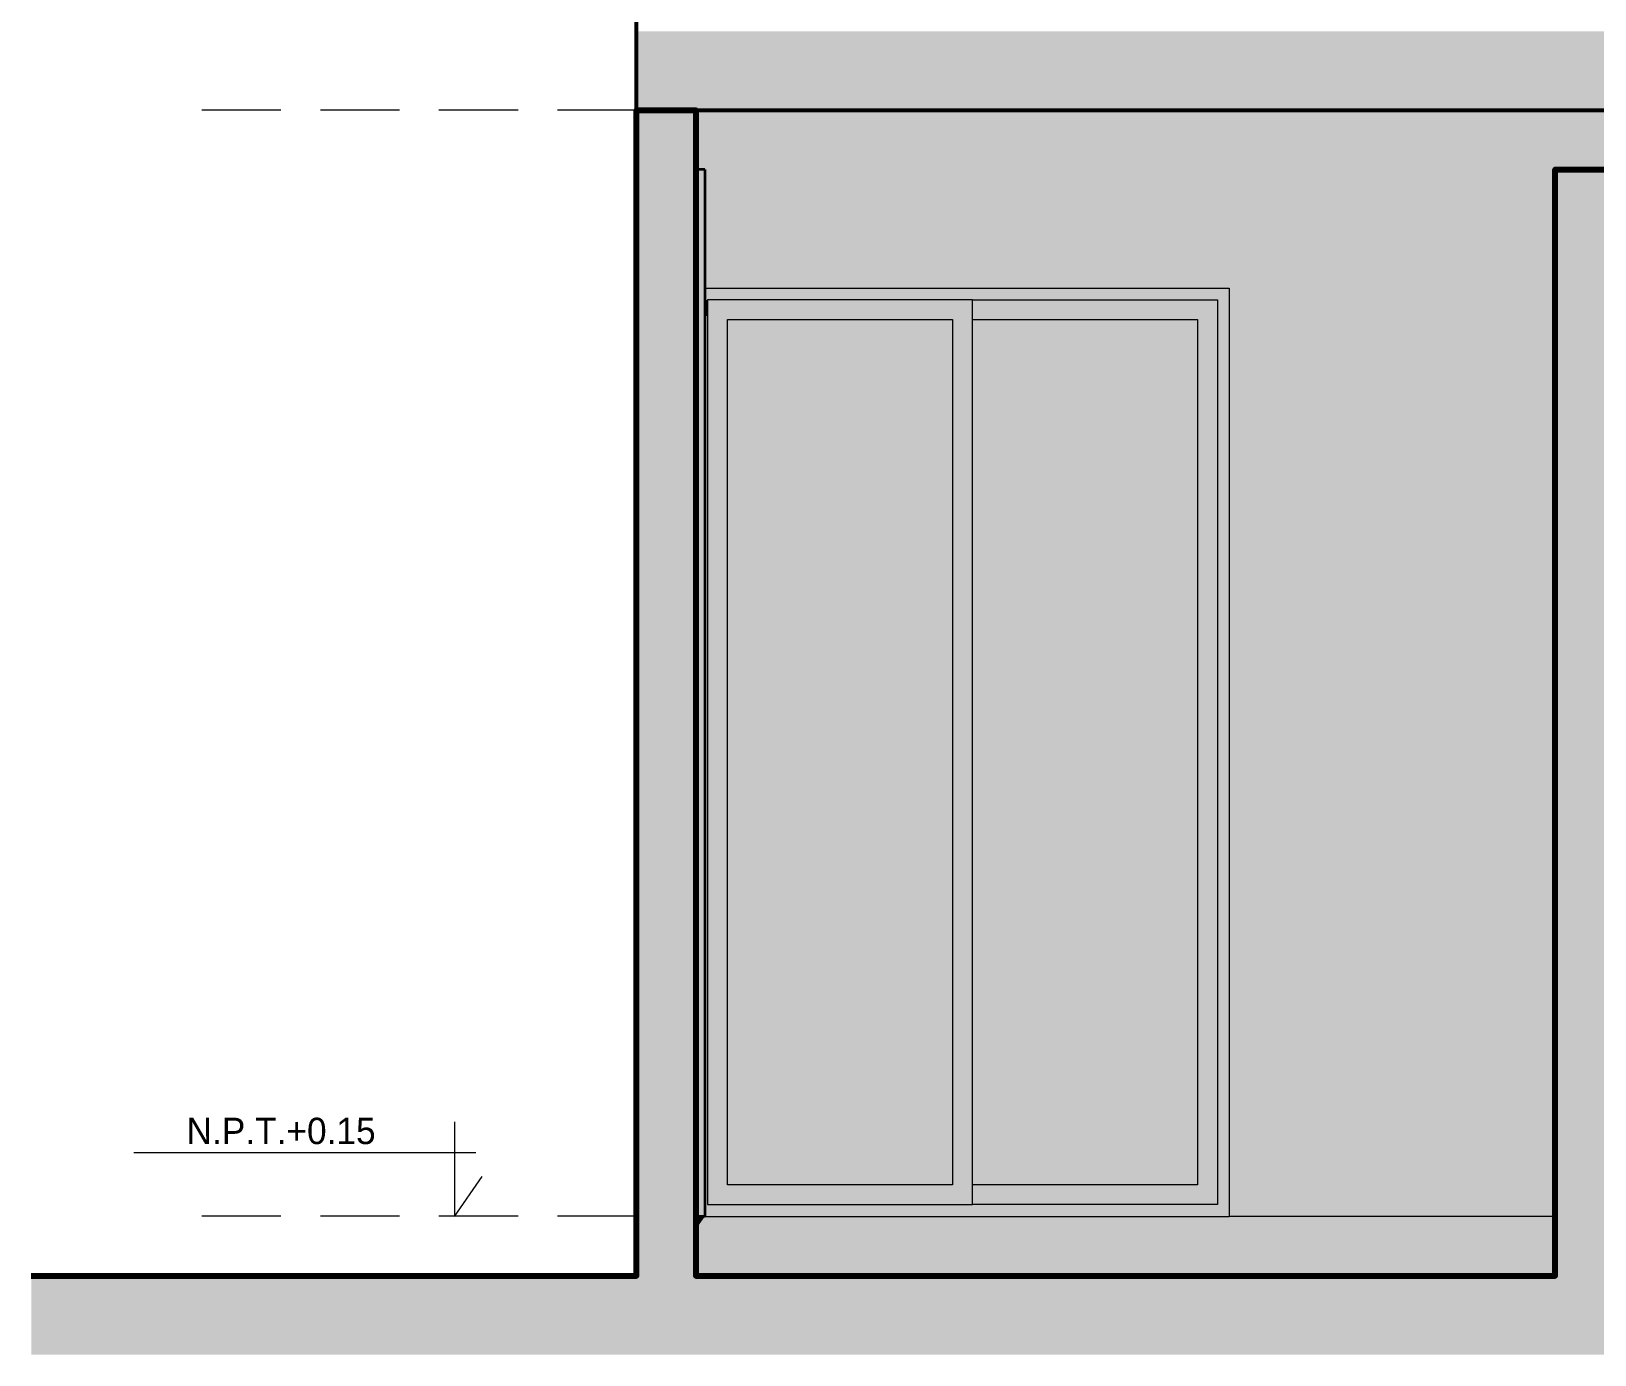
# Model space of a CAD drawing. Header units: millimetres. Extents: x 10612.9 to 10705, y -16533.4 to -16503.9.
# Drawn here: x 10692.088 to 10696.045, y -16519.568 to -16516.218 of the extents above; entities that cross this region are included whole.
import ezdxf
from ezdxf.enums import TextEntityAlignment as Align

# ---------------------------------------------------------------- set-up
doc = ezdxf.new("R2010")
doc.units = ezdxf.units.MM
doc.linetypes.add('HIDDEN', pattern=[0.375, 0.25, -0.125])
doc.layers.add('Muro sin techar', color=160, linetype='Continuous', lineweight=40)
doc.layers.add('p2', color=53, linetype='Continuous', lineweight=20)
doc.styles.add('stylus', font='stylu.ttf')

# ---------------------------------------------------------------- blocks, each defined once
blk = doc.blocks.new('NPTERNA')
at = {"layer": 'p2', "color": 7}
for p, q in [((0.2121, 0.2399), (0.2121, 0)), ((0.2121, 0), (0.142, 0.1015))]:
    blk.add_line(p, q, dxfattribs=at)
blk.add_lwpolyline([(1.0236, 0.1621), (0.1583, 0.1621)], dxfattribs=at)

msp = doc.modelspace()

# ---------------------------------------------------------------- hatches: boundary and pattern name
at = {"layer": 'p2', "linetype": 'Continuous', "lineweight": 0, "true_color": 0xc9c9c9}
msp.add_hatch(color=9, dxfattribs=at).paths.add_polyline_path([(10699.5701, -16516.2184), (10693.6201, -16516.2184), (10693.6201, -16516.4184), (10699.5701, -16516.4184)])
at = {"layer": 'p2', "linetype": 'Continuous', "lineweight": 0, "true_color": 0x4c4c4c}
msp.add_hatch(color=251, dxfattribs=at).paths.add_polyline_path([(10692.0883, -16519.3684), (10692.0883, -16519.5684), (10702.3142, -16519.5684), (10702.3142, -16519.3684), (10700.6201, -16519.3684), (10700.6201, -16516.4184), (10700.4701, -16516.4184), (10700.4701, -16519.3684), (10696.7701, -16519.3684), (10696.7701, -16519.2184), (10696.1201, -16519.2184), (10696.1201, -16516.7184), (10696.7701, -16516.7184), (10696.7701, -16516.5684), (10695.9451, -16516.5684), (10695.9451, -16519.3684), (10693.7701, -16519.3684), (10693.7701, -16516.4184), (10693.6201, -16516.4184), (10693.6201, -16519.3684)])
at = {"layer": 'p2', "linetype": 'Continuous', "lineweight": 0, "true_color": 0x727272}
msp.add_hatch(color=8, dxfattribs=at).paths.add_polyline_path([(10693.7701, -16516.5684), (10693.7931, -16516.5684), (10693.7931, -16516.8684), (10695.1201, -16516.8684), (10695.1201, -16519.2184), (10695.9451, -16519.2184), (10695.9451, -16516.5684), (10696.7701, -16516.5684), (10696.7701, -16516.4184), (10693.7701, -16516.4184)])
at = {"layer": 'p2', "linetype": 'Continuous', "lineweight": 0, "true_color": 0x5a512e}
msp.add_hatch(color=59, dxfattribs=at).paths.add_polyline_path([(10693.7931, -16519.2184), (10693.7931, -16516.5684), (10693.7701, -16516.5684), (10693.7701, -16519.2184)])
at = {"layer": 'p2', "linetype": 'Continuous', "lineweight": 0, "true_color": 0x505050}
msp.add_hatch(color=251, dxfattribs=at).paths.add_polyline_path([(10695.9451, -16516.5684), (10695.5857, -16517.0766), (10695.5857, -16519.2184), (10695.9451, -16519.2184)])
at = {"layer": 'p2', "linetype": 'Continuous', "lineweight": 0, "true_color": 0x000000}
for points in [[(10693.7931, -16516.8684), (10693.7931, -16516.8984), (10693.8001, -16516.8984), (10695.0901, -16516.8984), (10695.1201, -16516.8984), (10695.1201, -16516.8684)], [(10693.7931, -16516.8684), (10693.7931, -16516.8984), (10693.8001, -16516.8984), (10695.0901, -16516.8984), (10695.1201, -16516.8984), (10695.1201, -16516.8684)], [(10693.8001, -16516.8984), (10693.7931, -16516.8984), (10693.7931, -16519.1884), (10693.8001, -16519.1884)], [(10693.7931, -16516.9391), (10693.8001, -16516.9391), (10693.8001, -16516.8984), (10693.7931, -16516.8984)], [(10693.8001, -16516.9484), (10693.8501, -16516.9484), (10694.4201, -16516.9484), (10694.4701, -16516.9484), (10694.4701, -16516.8984), (10693.8001, -16516.8984)], [(10693.8001, -16516.8984), (10693.8001, -16516.9391), (10694.4701, -16516.9391), (10694.4701, -16516.8984)], [(10695.0901, -16516.8984), (10694.4701, -16516.8984), (10694.4701, -16516.9484), (10695.0401, -16516.9484), (10695.0901, -16516.9484)], [(10695.0901, -16516.8984), (10694.4701, -16516.8984), (10694.4701, -16516.9484), (10695.0401, -16516.9484), (10695.0901, -16516.9484)], [(10695.0901, -16516.8984), (10695.0901, -16519.1884), (10695.1201, -16519.1884), (10695.1201, -16516.8984)], [(10695.0901, -16516.8984), (10695.0901, -16519.1884), (10695.1201, -16519.1884), (10695.1201, -16516.8984)], [(10693.8501, -16516.9484), (10693.8001, -16516.9484), (10693.8001, -16519.1384), (10693.8501, -16519.1384)], [(10694.4201, -16516.9484), (10694.4201, -16519.1384), (10694.4701, -16519.1384), (10694.4701, -16516.9484)], [(10695.0401, -16516.9484), (10695.0401, -16519.1384), (10695.0901, -16519.1384), (10695.0901, -16516.9484)], [(10695.0401, -16516.9484), (10695.0401, -16519.1384), (10695.0901, -16519.1384), (10695.0901, -16516.9484)], [(10694.4701, -16519.1884), (10694.4701, -16519.1384), (10694.4201, -16519.1384), (10693.8501, -16519.1384), (10693.8001, -16519.1384), (10693.8001, -16519.1884)], [(10694.4701, -16519.1384), (10694.4701, -16519.1884), (10695.0901, -16519.1884), (10695.0901, -16519.1384), (10695.0401, -16519.1384)], [(10695.0201, -16519.1384), (10695.0201, -16519.1884), (10695.0901, -16519.1884), (10695.0901, -16519.1384)], [(10693.7931, -16519.2184), (10695.1201, -16519.2184), (10695.1201, -16519.1884), (10695.0901, -16519.1884), (10693.8001, -16519.1884), (10693.7931, -16519.1884)], [(10695.1201, -16519.1884), (10695.0701, -16519.1884), (10695.0701, -16519.2184), (10695.1201, -16519.2184)]]:
    msp.add_hatch(color=18, dxfattribs=at).paths.add_polyline_path(points)
at = {"layer": 'p2', "linetype": 'Continuous', "lineweight": 0, "true_color": 0xc4cac7}
for points in [[(10693.8501, -16519.1384), (10694.4201, -16519.1384), (10694.4201, -16516.9484), (10693.8501, -16516.9484)], [(10694.4701, -16516.9484), (10694.4701, -16519.1384), (10695.0401, -16519.1384), (10695.0401, -16516.9484)]]:
    msp.add_hatch(color=9, dxfattribs=at).paths.add_polyline_path(points)
at = {"layer": 'p2', "linetype": 'Continuous', "lineweight": 0, "true_color": 0x9ca09d}
for points in [[(10693.8501, -16516.9696), (10694.4051, -16516.9696), (10694.4051, -16519.1384), (10694.4201, -16519.1384), (10694.4201, -16516.9484), (10693.8501, -16516.9484)], [(10694.4701, -16516.9484), (10694.4701, -16517.031), (10695.0051, -16517.031), (10695.0051, -16519.1384), (10695.0401, -16519.1384), (10695.0401, -16516.9484)]]:
    msp.add_hatch(color=253, dxfattribs=at).paths.add_polyline_path(points)
at = {"layer": 'p2', "linetype": 'Continuous', "lineweight": 0, "true_color": 0x878d91}
msp.add_hatch(color=252, dxfattribs=at).paths.add_polyline_path([(10695.9451, -16519.3684), (10695.9451, -16519.2184), (10693.7701, -16519.2184), (10693.7701, -16519.3684)])
at = {"layer": 'p2', "linetype": 'Continuous', "lineweight": 0, "true_color": 0x616569}
for points in [[(10693.7701, -16519.2184), (10693.7701, -16519.2509), (10693.7931, -16519.2184)], [(10695.9451, -16519.3684), (10695.9451, -16519.2184), (10695.5857, -16519.2184), (10695.5857, -16519.3684)]]:
    msp.add_hatch(color=251, dxfattribs=at).paths.add_polyline_path(points)

# ---------------------------------------------------------------- linework, layer by layer
at = {"layer": 'Muro sin techar', "color": 251, "linetype": 'HIDDEN', "lineweight": 9, "ltscale": 0.8, "true_color": 0x636466}
for p, q in [((10693.6201, -16516.4184), (10692.4616, -16516.4184)), ((10693.6201, -16519.2175), (10692.4616, -16519.2175))]:
    msp.add_line(p, q, dxfattribs=at)
at = {"layer": 'p2', "color": 251, "linetype": 'Continuous', "lineweight": 53, "true_color": 0x6a6a6a}
msp.add_line((10693.6201, -16516.4184), (10693.6201, -16512.0184), dxfattribs=at)
at = {"layer": 'p2', "color": 123, "linetype": 'Continuous', "lineweight": 20, "true_color": 0x71cebe}
for p, q in [((10693.6201, -16516.4184), (10693.6201, -16516.2184)), ((10693.7931, -16519.2184), (10695.1201, -16519.2184))]:
    msp.add_line(p, q, dxfattribs=at)
at = {"layer": 'p2', "color": 7, "linetype": 'Continuous', "lineweight": 35}
for p, q in [((10693.6201, -16516.4184), (10693.6201, -16519.2184)), ((10693.7701, -16516.4184), (10693.6201, -16516.4184)), ((10693.7701, -16516.4184), (10693.7701, -16516.5684)), ((10693.7931, -16516.5684), (10693.7701, -16516.5684)), ((10693.7931, -16516.5684), (10693.7931, -16519.2184)), ((10695.9451, -16516.5684), (10695.9451, -16519.2184)), ((10695.9701, -16516.5684), (10695.9451, -16516.5684)), ((10696.1201, -16516.5684), (10695.9701, -16516.5684)), ((10693.7931, -16519.2184), (10693.7701, -16519.2184))]:
    msp.add_line(p, q, dxfattribs=at)
at = {"layer": 'p2', "color": 251, "linetype": 'Continuous', "lineweight": 20, "true_color": 0x6a6a6a}
for p, q in [((10696.7701, -16516.4184), (10693.7701, -16516.4184)), ((10693.7931, -16516.8684), (10695.1201, -16516.8684)), ((10695.1201, -16516.8684), (10695.1201, -16519.2184)), ((10695.9451, -16519.2184), (10695.1201, -16519.2184))]:
    msp.add_line(p, q, dxfattribs=at)
at = {"layer": 'p2', "color": 30, "linetype": 'Continuous', "lineweight": 18, "true_color": 0xff6600}
for p, q in [((10693.8001, -16516.8984), (10693.8001, -16516.9484)), ((10694.4701, -16516.8984), (10693.8001, -16516.8984)), ((10694.4701, -16516.9484), (10694.4701, -16516.8984)), ((10694.4701, -16516.8984), (10695.0901, -16516.8984)), ((10695.0901, -16516.8984), (10695.0901, -16519.1884)), ((10693.8001, -16516.9484), (10693.8001, -16519.1384)), ((10693.8501, -16519.1384), (10693.8501, -16516.9484)), ((10693.8501, -16516.9484), (10694.4201, -16516.9484)), ((10694.4201, -16516.9484), (10694.4201, -16519.1384)), ((10694.4701, -16519.1384), (10694.4701, -16516.9484)), ((10694.4701, -16516.9484), (10695.0401, -16516.9484)), ((10695.0401, -16516.9484), (10695.0401, -16519.1384)), ((10693.8001, -16519.1384), (10693.8001, -16519.1884)), ((10694.4201, -16519.1384), (10693.8501, -16519.1384)), ((10694.4701, -16519.1884), (10694.4701, -16519.1384)), ((10695.0401, -16519.1384), (10694.4701, -16519.1384)), ((10693.8001, -16519.1884), (10694.4701, -16519.1884)), ((10695.0901, -16519.1884), (10694.4701, -16519.1884))]:
    msp.add_line(p, q, dxfattribs=at)
at = {"layer": 'p2', "color": 135, "linetype": 'Continuous', "lineweight": 35, "true_color": 0x3dad99}
for p, q in [((10693.6201, -16519.2184), (10693.6201, -16519.3684)), ((10693.7701, -16519.2184), (10693.7701, -16519.3684))]:
    msp.add_line(p, q, dxfattribs=at)
at = {"layer": 'p2', "color": 251, "linetype": 'Continuous', "lineweight": 53, "true_color": 0x6a6a6a}
msp.add_lwpolyline([(10693.6201, -16516.4184), (10699.5701, -16516.4184), (10699.5701, -16516.0684), (10693.8701, -16516.0684)], dxfattribs=at)
at = {"layer": 'p2', "color": 123, "linetype": 'Continuous', "lineweight": 80, "true_color": 0x71cebe}
msp.add_lwpolyline([(10692.0883, -16519.3684), (10693.6201, -16519.3684), (10693.6201, -16516.4184), (10693.7701, -16516.4184), (10693.7701, -16519.3684), (10695.9451, -16519.3684), (10695.9451, -16516.5684), (10696.7701, -16516.5684), (10696.7701, -16516.7184), (10696.1201, -16516.7184), (10696.1201, -16519.2184), (10696.7701, -16519.2184), (10696.7701, -16519.3684), (10700.4701, -16519.3684), (10700.4701, -16516.4184), (10700.6201, -16516.4184), (10700.6201, -16519.3684), (10702.3142, -16519.3684)], dxfattribs=at)

# ---------------------------------------------------------------- block references
at = {"xscale": -1}
msp.add_blockref('NPTERNA', (10693.3715, -16519.2184), dxfattribs=at)

# ---------------------------------------------------------------- texts
at = {"style": 'stylus'}
msp.add_text('N.P.T.+0.15', height=0.06673, dxfattribs=at).set_placement((10692.7205, -16519.0019), align=Align.MIDDLE_CENTER)

doc.saveas('drawing.dxf')
